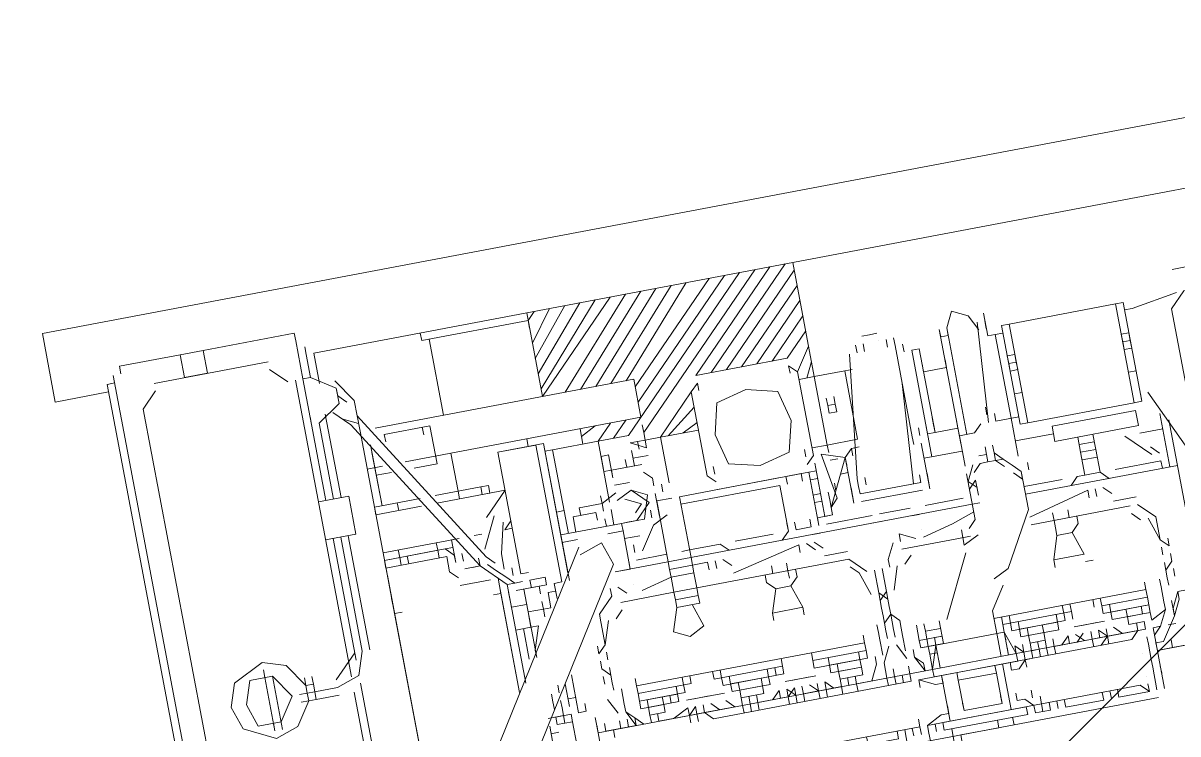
# Model space of a CAD drawing. Extents: x 407440 to 411585, y 6041728 to 6045069.
# Drawn here: x 408190.95 to 408199.51, y 6044193.63 to 6044198.9 of the extents above; entities that cross this region are included whole.
import ezdxf

# ---------------------------------------------------------------- set-up
doc = ezdxf.new("R2010")
doc.units = 0
doc.header["$LTSCALE"] = 5
doc.linetypes.add('foc-TIELINE', pattern=[1.875, 1.25, -0.625])
doc.layers.add('P-PROPOSED-EXISTING-H', color=59, linetype='Continuous')
doc.layers.add('T-TIE', color=201, linetype='foc-TIELINE')

# ---------------------------------------------------------------- blocks, each defined once
blk = doc.blocks.new('P-RIG-877')
at = {"layer": 'T-TIE', "linetype": 'ByBlock', "lineweight": 5}
for points in [[(6.5211, -32.479), (6.5211, -32.5594), (6.6359, -32.5594), (6.6359, -29.5629), (5.4304, -29.5629), (5.4304, -32.5594), (5.5337, -32.5594), (5.5337, -32.479)], [(5.5337, -29.5629), (5.5337, -32.169), (5.5796, -32.169)], [(5.66, -30.8717), (5.6485, -30.8717), (5.6485, -30.8946), (5.6485, -30.8717)], [(5.683, -30.8717), (5.683, -30.8832), (5.7059, -30.9061), (5.9355, -30.9061), (5.9585, -30.8832), (5.9585, -30.8717)], [(5.6944, -30.975), (5.6944, -30.9635), (5.683, -30.8946)], [(5.947, -30.9061), (5.8207, -30.9635)], [(6.1996, -30.998), (6.1996, -30.9061), (6.1766, -30.9061)], [(5.8667, -30.9406), (6.1192, -30.9406), (6.1192, -30.975)], [(5.9355, -30.9406), (5.9355, -31.1702)], [(5.8552, -30.952), (5.9355, -30.952)], [(5.8781, -30.952), (5.8781, -30.9865)], [(5.9011, -30.975), (5.9126, -30.9635)], [(5.9355, -30.9635), (5.9241, -30.9635), (5.9241, -31.0324)], [(6.1996, -30.952), (6.1996, -31.0209), (6.1996, -30.998), (6.1881, -30.998)], [(5.7404, -30.9865), (5.7518, -30.9865), (5.7518, -30.975), (5.7404, -30.975)], [(5.7863, -30.975), (5.7863, -30.9865)], [(5.8322, -30.975), (5.8207, -30.975)], [(5.9126, -30.975), (5.8781, -31.0095)], [(6.0389, -30.975), (6.0503, -30.975), (6.0389, -30.9865)], [(6.0618, -30.975), (6.0733, -30.975), (6.0848, -30.9865)], [(6.0848, -30.975), (6.0963, -30.975)], [(5.683, -31.1472), (5.683, -30.9865)], [(5.8322, -30.9865), (5.8322, -31.1472)], [(5.8667, -31.1128), (5.8437, -31.1128), (5.8437, -30.9865), (5.8667, -30.9865)], [(6.0044, -30.998), (6.0389, -30.9865), (6.0044, -30.9865), (5.9815, -31.0095)], [(6.0963, -30.9865), (6.0733, -30.9865)], [(6.1652, -31.0095), (6.1422, -30.998), (6.1307, -30.998), (6.1077, -30.998), (6.0963, -30.998)], [(6.1422, -30.998), (6.1537, -31.0209), (6.1422, -31.0209), (6.1307, -31.0209), (6.1192, -31.0209), (6.1077, -31.0209), (6.0963, -31.0209)], [(6.1996, -31.0209), (6.1881, -31.0209), (6.1881, -31.0095), (6.1537, -30.9865), (6.1307, -30.9865)], [(6.1652, -30.9865), (6.1652, -30.998)], [(5.97, -31.0095), (5.97, -31.0439)], [(6.0044, -31.0095), (5.9929, -31.0209)], [(6.257, -31.0209), (6.1652, -31.0209), (6.1652, -31.0095), (6.1766, -31.0209)], [(5.9815, -31.0209), (5.9815, -31.1702)], [(6.1422, -31.0209), (6.1422, -31.0783), (6.1307, -31.0783), (6.1192, -31.0783)], [(6.1192, -31.0898), (6.1192, -31.0209), (6.1192, -31.0898)], [(6.1307, -31.0898), (6.1307, -31.0209), (6.1307, -31.0898)], [(6.1307, -31.0783), (6.1307, -31.0209)], [(6.1537, -31.0324), (6.1537, -31.0554), (6.1422, -31.0554), (6.1307, -31.0554), (6.1422, -31.0554), (6.1422, -31.0324), (6.1307, -31.0324)], [(6.1652, -31.0324), (6.1537, -31.0324), (6.1652, -31.0324), (6.1652, -31.2276), (6.1537, -31.2276), (6.1652, -31.2161), (6.1766, -31.2161), (6.1766, -31.2046), (6.1766, -31.3768), (6.1881, -31.3768)], [(6.2455, -31.0324), (6.257, -31.0324), (6.2455, -31.0324), (6.234, -31.0324), (6.2226, -31.0324), (6.2111, -31.0324), (6.1996, -31.0324), (6.1881, -31.0324), (6.1766, -31.0324), (6.1881, -31.0324), (6.1996, -31.0324)], [(6.2226, -31.0324), (6.2111, -31.0324)], [(6.234, -31.0209), (6.2226, -31.0209)], [(6.2685, -31.0324), (6.2685, -31.859), (6.3948, -31.859), (6.257, -31.859), (6.2455, -31.859), (6.257, -31.859), (6.2685, -31.859), (6.2685, -31.7787), (6.3259, -31.7787), (6.3259, -31.4916), (6.2685, -31.4916), (6.3144, -31.4916), (6.3144, -31.4802)], [(5.9241, -31.0554), (5.9355, -31.0439), (5.9355, -31.0554)], [(5.947, -31.0554), (5.9585, -31.0439)], [(6.1537, -31.0439), (6.1652, -31.0439), (6.1766, -31.0554), (6.1766, -31.2046), (6.1652, -31.2046), (6.1537, -31.2046), (6.1652, -31.2046)], [(6.1766, -31.1013), (6.1652, -31.0898), (6.1652, -31.0439)], [(6.1996, -31.0439), (6.1996, -31.0439)], [(6.234, -31.0439), (6.234, -31.0439)], [(6.2455, -31.3768), (6.257, -31.3768), (6.2455, -31.3768), (6.2455, -31.2046), (6.257, -31.2046), (6.2455, -31.2046), (6.2455, -31.0554), (6.257, -31.0439), (6.2455, -31.0439)], [(6.257, -31.0439), (6.257, -31.0898)], [(5.8667, -31.0783), (5.8896, -31.0783), (5.8896, -31.0554), (5.8667, -31.0554)], [(5.8781, -31.0554), (5.8781, -31.0783)], [(5.9011, -31.0554), (5.9011, -31.0783)], [(5.9585, -31.0669), (5.947, -31.0669)], [(6.1652, -31.0669), (6.1537, -31.0783)], [(5.9241, -31.0783), (5.9241, -31.0898), (5.9355, -31.1013)], [(5.9585, -31.0783), (5.947, -31.0783), (5.97, -31.1702)], [(5.9929, -31.1357), (6.0044, -31.1357), (6.0044, -31.1128), (5.9929, -31.1013)], [(6.0503, -31.0898), (6.0503, -31.1013)], [(6.1192, -31.0898), (6.1077, -31.0898)], [(6.1192, -31.1013), (6.1077, -31.1013)], [(6.1422, -31.0898), (6.1422, -31.1357)], [(6.1422, -31.1013), (6.1422, -31.1243)], [(6.1537, -31.0898), (6.1652, -31.0898), (6.1652, -31.1128), (6.1537, -31.1128)], [(6.1652, -31.1013), (6.1537, -31.1013), (6.1652, -31.0898), (6.1766, -31.0898)], [(6.1537, -31.1013), (6.1537, -31.1013)], [(6.257, -31.1013), (6.2455, -31.1013)], [(5.8552, -31.1128), (5.8552, -31.1702)], [(5.9241, -31.1128), (5.9241, -31.1702)], [(5.9815, -31.1128), (5.97, -31.1128)], [(6.1652, -31.1128), (6.1652, -31.1702), (6.1766, -31.1702), (6.1652, -31.1702), (6.1537, -31.1702)], [(6.257, -31.1128), (6.257, -31.1702)], [(5.9815, -31.1357), (5.9929, -31.1357), (5.9815, -31.1357), (5.97, -31.1357)], [(6.1307, -31.1357), (6.1192, -31.1357), (6.1077, -31.1357)], [(6.1192, -31.2391), (6.1192, -31.1357), (6.1192, -31.2391)], [(6.1537, -31.1243), (6.1652, -31.1357), (6.1652, -31.1472), (6.1537, -31.1472), (6.1652, -31.1587)], [(6.1652, -31.1243), (6.1537, -31.1357)], [(5.7404, -31.1587), (5.7289, -31.1587), (5.7289, -31.1472), (5.7404, -31.1472)], [(5.7863, -31.1587), (5.7863, -31.1472)], [(6.0503, -31.1472), (6.0389, -31.1472)], [(6.1307, -31.1472), (6.1192, -31.1472), (6.1077, -31.1472)], [(6.1307, -31.2276), (6.1307, -31.1472), (6.1307, -31.2276)], [(5.8781, -31.1702), (5.8207, -31.1702), (5.6944, -31.1702), (5.6944, -31.1817), (5.66, -31.1817)], [(5.6944, -31.1587), (5.6944, -31.1702)], [(5.8207, -31.1931), (5.8092, -31.1931), (5.8207, -31.1931), (5.8207, -31.1587)], [(6.0503, -31.2391), (6.0389, -31.2161), (5.9585, -31.1702), (5.9011, -31.1702), (5.8896, -31.1817), (5.8781, -31.1931), (5.8896, -31.1817), (5.8781, -31.1931), (5.8781, -31.2046), (5.8781, -31.2161), (5.8781, -31.2276), (5.8896, -31.2391), (5.8781, -31.2276), (5.8896, -31.2391)], [(5.9011, -31.1587), (5.8896, -31.1587)], [(6.1192, -31.2161), (6.1307, -31.2161), (6.1422, -31.2161), (6.1422, -31.1587), (6.1307, -31.1587), (6.1192, -31.1587)], [(6.1307, -31.1587), (6.1307, -31.2161)], [(5.683, -31.1817), (5.6715, -31.1817)], [(6.1766, -31.1817), (6.1652, -31.1817), (6.1537, -31.1817), (6.1422, -31.1817), (6.1307, -31.1817), (6.1422, -31.1817), (6.1422, -31.2046), (6.1307, -31.2046), (6.1422, -31.2046), (6.1537, -31.2046), (6.1537, -31.1817)], [(5.683, -31.2505), (5.6715, -31.2505), (5.8437, -31.2505), (5.6715, -31.2505), (5.683, -31.2505), (5.683, -31.2391), (5.6715, -31.2391), (5.6485, -31.2276), (5.66, -31.2046), (5.683, -31.1931)], [(5.8207, -31.2046), (5.6715, -31.1931)], [(5.8667, -31.2046), (5.8552, -31.2046)], [(5.8667, -31.2046), (5.8552, -31.2046)], [(5.8667, -31.2046), (5.8552, -31.2046)], [(5.8667, -31.2046), (5.8552, -31.2046)], [(5.8667, -31.2046), (5.8552, -31.2046)], [(5.8667, -31.2046), (5.8552, -31.2046)], [(5.8667, -31.2046), (5.8552, -31.2046)], [(5.8896, -31.1931), (5.8781, -31.2046), (5.8667, -31.2046), (5.8781, -31.1931)], [(5.8781, -31.2046), (5.8667, -31.2046)], [(5.8896, -31.1931), (5.8896, -31.1931)], [(6.1766, -31.1931), (6.1652, -31.1931), (6.1537, -31.1931)], [(6.1652, -31.1931), (6.1652, -31.2046), (6.1766, -31.2046), (6.1766, -31.3768), (6.1881, -31.3539), (6.1881, -31.3424), (6.1766, -31.3424), (6.2455, -31.3424)], [(6.257, -31.2046), (6.257, -31.2161), (6.2455, -31.2161), (6.234, -31.2276), (6.234, -31.2391), (6.2226, -31.2391)], [(6.234, -31.2046), (6.2455, -31.2046), (6.257, -31.2046), (6.257, -31.1931), (6.2455, -31.1931)], [(5.8207, -31.2505), (5.8322, -31.2505), (5.8322, -31.2276), (5.8207, -31.2161)], [(5.8667, -31.2161), (5.8552, -31.2161)], [(5.8781, -31.2161), (5.8667, -31.2161), (5.8667, -31.2276)], [(5.8781, -31.2161), (5.8781, -31.2161)], [(5.8781, -31.2161), (5.8781, -31.2161)], [(5.8896, -31.2161), (5.8896, -31.2161)], [(6.1881, -31.2161), (6.1766, -31.2161), (6.1652, -31.2161), (6.1537, -31.2161)], [(6.1766, -31.2161), (6.1881, -31.2276), (6.1881, -31.2391), (6.1766, -31.2391)], [(6.234, -31.2161), (6.2226, -31.2161)], [(5.8322, -31.2391), (5.6715, -31.2391), (5.8322, -31.2391)], [(5.9355, -31.2391), (5.9355, -31.2505), (5.9355, -31.7901), (5.9355, -31.7672), (5.8781, -31.7672), (5.8667, -31.7672), (5.8667, -31.7557), (5.8667, -31.7442), (5.8437, -31.7213), (5.8207, -31.7442)], [(5.8781, -31.2391), (5.9011, -31.2505), (5.9126, -31.2391)], [(5.9126, -31.2505), (5.9011, -31.2391), (5.9241, -31.2391)], [(6.0618, -31.2276), (6.0963, -31.2505), (6.1307, -31.2505), (6.1652, -31.2505)], [(6.1307, -31.2276), (6.1192, -31.2276), (6.1077, -31.2276)], [(6.1652, -31.2276), (6.1652, -31.3539), (6.1307, -31.3424), (6.1652, -31.3424), (6.1307, -31.3424), (6.1307, -31.2391), (6.1192, -31.2391), (6.1077, -31.2391)], [(6.1652, -31.2391), (6.1307, -31.2391), (6.1652, -31.2276), (6.1766, -31.2276), (6.1766, -31.3539), (6.1652, -31.3539)], [(6.1422, -31.2391), (6.1307, -31.2391)], [(5.8092, -31.2505), (5.8207, -31.2505), (5.8207, -31.285), (5.6944, -31.285), (5.6944, -31.2965), (5.8207, -31.2965), (5.8207, -31.285), (5.8092, -31.285), (5.7978, -31.285)], [(5.7174, -31.2505), (5.7289, -31.2505), (5.7289, -31.285), (5.7174, -31.285)], [(5.8322, -31.2505), (5.8781, -31.2505)], [(5.8552, -31.2505), (5.8552, -31.308)], [(5.97, -31.262), (5.9585, -31.2505), (5.8896, -31.2505)], [(5.947, -31.2505), (5.9585, -31.285), (5.97, -31.3309)], [(5.9815, -31.2505), (5.9929, -31.2735), (5.9815, -31.2735), (5.97, -31.2735)], [(6.2455, -31.2505), (6.1766, -31.2505)], [(6.2685, -31.2505), (6.257, -31.2505)], [(5.9241, -31.262), (5.9241, -31.3194)], [(5.9815, -31.262), (5.9815, -31.285), (5.9815, -31.3654)], [(6.0044, -31.2735), (6.0963, -31.3194)], [(6.1881, -31.262), (6.1766, -31.262)], [(6.234, -31.262), (6.2226, -31.262)], [(6.28, -31.3883), (6.2914, -31.3883), (6.3029, -31.3883), (6.2914, -31.3883), (6.3029, -31.3883), (6.2914, -31.3424), (6.28, -31.3424), (6.2685, -31.3424), (6.28, -31.3424), (6.28, -31.3309), (6.2685, -31.3309), (6.2685, -31.2735), (6.257, -31.2735)], [(5.8552, -31.2965), (5.8092, -31.2965)], [(5.8322, -31.308), (5.9011, -31.308), (5.8896, -31.308), (5.8781, -31.308)], [(5.8207, -31.3194), (5.683, -31.3194)], [(5.8896, -31.3309), (5.7404, -31.3194)], [(5.8322, -31.3194), (5.8207, -31.3194)], [(5.8896, -31.3194), (5.8781, -31.3194)], [(5.8896, -31.3194), (5.8781, -31.3194)], [(5.8896, -31.3194), (5.8781, -31.3194)], [(5.8896, -31.3194), (5.8781, -31.3194)], [(5.8781, -31.4113), (5.8896, -31.4113), (5.8896, -31.3194)], [(5.9011, -31.3194), (5.9011, -31.4113), (5.9011, -31.3194)], [(5.9011, -31.4113), (5.9011, -31.3194)], [(6.1881, -31.3194), (6.1766, -31.3194)], [(6.234, -31.3194), (6.2226, -31.3194)], [(5.66, -31.3424), (5.66, -31.3539), (5.66, -31.3654)], [(5.683, -31.3309), (5.6715, -31.3309)], [(5.6715, -31.3424), (5.6715, -31.3424)], [(5.9241, -31.3424), (5.9241, -31.3883)], [(5.9355, -31.3309), (5.9355, -31.3424)], [(5.9585, -31.3309), (5.9585, -31.3309)], [(5.97, -31.3654), (5.9585, -31.3654), (5.97, -31.3424)], [(6.1307, -31.3654), (6.1307, -31.3309), (6.0963, -31.3309)], [(6.0963, -31.3654), (6.1077, -31.3654), (6.1192, -31.3654), (6.1307, -31.3654), (6.1307, -31.3424), (6.1307, -31.3539), (6.1192, -31.3539), (6.1077, -31.3539), (6.0963, -31.3539)], [(6.1192, -31.3309), (6.1192, -31.3424), (6.1307, -31.3424)], [(6.1192, -31.3309), (6.1192, -31.3654), (6.1192, -31.3309)], [(6.1422, -31.3539), (6.1537, -31.3539), (6.1652, -31.3539), (6.1537, -31.3539), (6.1422, -31.3539), (6.1307, -31.3539), (6.1422, -31.3539), (6.1422, -31.3424)], [(6.1652, -31.3424), (6.1537, -31.3424)], [(6.3488, -31.4342), (6.3603, -31.4342), (6.3488, -31.4342), (6.3488, -31.4228), (6.3144, -31.3998), (6.28, -31.4113), (6.2685, -31.4113), (6.257, -31.4113), (6.2455, -31.4113), (6.257, -31.4113), (6.2685, -31.4113), (6.2685, -31.3768), (6.257, -31.3768), (6.2455, -31.3768), (6.234, -31.3539), (6.234, -31.3424), (6.2226, -31.3424)], [(6.3374, -31.3998), (6.3374, -31.3424), (6.3029, -31.3424), (6.2914, -31.3424), (6.28, -31.3424), (6.2685, -31.3424), (6.257, -31.3424)], [(5.9929, -31.3539), (6.0044, -31.3654)], [(6.1537, -31.3539), (6.1652, -31.3539), (6.1652, -31.859)], [(5.6715, -31.3654), (5.6715, -31.3654)], [(5.6715, -31.3654), (5.683, -31.3654)], [(5.6715, -31.3768), (5.683, -31.3768)], [(5.97, -31.3768), (5.9929, -31.3883), (6.0044, -31.3883)], [(6.0389, -31.3883), (6.0044, -31.3768)], [(6.1192, -31.3654), (6.1077, -31.3654)], [(6.1307, -31.3768), (6.1422, -31.3768), (6.1652, -31.3654), (6.1537, -31.3654), (6.1422, -31.3768)], [(6.257, -31.3654), (6.2455, -31.3654)], [(5.8667, -31.4113), (5.683, -31.3883)], [(5.7059, -31.3883), (5.7059, -31.3998), (5.8092, -31.3998), (5.8092, -31.4457), (5.8092, -31.4687)], [(5.9355, -31.3883), (5.9355, -31.3998)], [(6.1307, -31.3883), (6.1077, -31.3883), (6.0963, -31.3883), (6.0848, -31.3883), (6.0733, -31.3998), (6.0848, -31.4113), (6.0963, -31.4113), (6.1077, -31.4113), (6.0963, -31.4113)], [(6.1422, -31.3883), (6.1192, -31.3998)], [(6.1537, -31.6409), (6.1652, -31.6409), (6.1652, -31.6983), (6.1766, -31.6868), (6.1766, -31.3883), (6.1652, -31.3883), (6.1537, -31.3883), (6.1652, -31.3883)], [(6.257, -31.6983), (6.2455, -31.6868), (6.2455, -31.3883), (6.257, -31.3883), (6.2455, -31.3883), (6.234, -31.3883)], [(5.8207, -31.4457), (5.8092, -31.4457), (5.7059, -31.4457), (5.7059, -31.3998)], [(5.8207, -31.3998), (5.8207, -31.4113), (5.8207, -31.3998)], [(5.8322, -31.4113), (5.8207, -31.4113), (5.8322, -31.4113), (5.8207, -31.4113), (5.8322, -31.4113), (5.8207, -31.4113), (5.8322, -31.4113), (5.8207, -31.4113), (5.8322, -31.4228), (5.8207, -31.4572), (5.8896, -31.4457), (5.9011, -31.4572), (5.8896, -31.4572), (5.8781, -31.4572)], [(5.8667, -31.3998), (5.8781, -31.3998)], [(5.8781, -31.4113), (5.8667, -31.4113)], [(5.8896, -31.4113), (5.8781, -31.4113)], [(5.8896, -31.4113), (5.8781, -31.4113)], [(5.8896, -31.4113), (5.8781, -31.4113)], [(5.8896, -31.4113), (5.8781, -31.4113)], [(5.8896, -31.4113), (5.8781, -31.4113)], [(5.9241, -31.3998), (5.9241, -31.4687)], [(6.0389, -31.3998), (6.0044, -31.3998)], [(6.0389, -31.4113), (6.0044, -31.4113)], [(6.0963, -31.3998), (6.1077, -31.3998), (6.0963, -31.3998), (6.0848, -31.3998), (6.0733, -31.3998), (6.0618, -31.3998)], [(6.0618, -31.4113), (6.0733, -31.4113), (6.0848, -31.4113)], [(6.1192, -31.4113), (6.1422, -31.4228), (6.1652, -31.4228), (6.1537, -31.4228)], [(6.1766, -31.4113), (6.1652, -31.4113), (6.1537, -31.4113)], [(5.7633, -31.4228), (5.7518, -31.4228), (5.7404, -31.4228)], [(5.8437, -31.4228), (5.8322, -31.4228), (5.8781, -31.4457), (5.8667, -31.4457)], [(5.8322, -31.4687), (5.9126, -31.4687), (5.9126, -31.4572), (5.9011, -31.4572), (5.8322, -31.4228), (5.9011, -31.4228), (5.8896, -31.4228), (5.8781, -31.4228)], [(6.0044, -31.4228), (5.9815, -31.4457), (5.9815, -31.6753), (5.9585, -31.6753), (5.9355, -31.6753), (5.8437, -31.6753), (5.8437, -31.5261)], [(5.8552, -31.4228), (5.8552, -31.4342)], [(6.0389, -31.4228), (6.0044, -31.4342), (5.9929, -31.4457)], [(6.1307, -31.4228), (6.1077, -31.4228), (6.0963, -31.4228), (6.0848, -31.4228)], [(6.1766, -31.4228), (6.1652, -31.4228), (6.1652, -31.4687), (6.1766, -31.4687), (6.1652, -31.4687), (6.1537, -31.4687)], [(6.2455, -31.4687), (6.257, -31.4687), (6.257, -31.4228), (6.2455, -31.4228)], [(5.5337, -31.4802), (5.6715, -31.6179), (5.6715, -31.4802), (5.637, -31.4457)], [(5.5337, -31.4457), (5.7059, -31.4457), (5.7059, -31.4687)], [(5.5452, -31.4457), (5.6715, -31.572)], [(5.6715, -31.549), (5.5682, -31.4457)], [(5.5911, -31.4457), (5.6715, -31.5261)], [(5.6715, -31.5031), (5.6141, -31.4457)], [(5.6944, -31.4802), (5.683, -31.4802), (5.6944, -31.4687), (5.66, -31.4457)], [(5.683, -31.4457), (5.7059, -31.4572)], [(5.7633, -31.4342), (5.7518, -31.4342), (5.7404, -31.4342)], [(5.8322, -31.4457), (5.8322, -31.4342)], [(5.97, -31.4457), (5.97, -31.4802)], [(6.1307, -31.4457), (6.1192, -31.4457), (6.1077, -31.4457), (6.0963, -31.4457)], [(6.1077, -31.7901), (6.1077, -31.4457), (6.1077, -31.7901)], [(6.1192, -31.5261), (6.1192, -31.4457), (6.1192, -31.5261)], [(6.1422, -31.4342), (6.1652, -31.4457), (6.1422, -31.4342), (6.1307, -31.4342)], [(6.1307, -31.5261), (6.1307, -31.4457), (6.1307, -31.5261)], [(5.6715, -31.595), (5.5337, -31.4572)], [(5.8437, -31.4687), (5.8437, -31.4802), (5.9241, -31.4802), (5.9126, -31.4802), (5.9126, -31.4572), (5.9126, -31.4802)], [(6.1766, -31.5146), (6.1652, -31.5146), (6.1652, -31.4916), (6.1766, -31.4916), (6.1652, -31.4916), (6.1537, -31.4916), (6.1422, -31.4916), (6.1307, -31.4916), (6.1422, -31.4916), (6.1422, -31.4572), (6.1422, -31.5031), (6.1307, -31.5031), (6.1307, -31.4572), (6.1192, -31.4572)], [(6.1537, -31.4916), (6.1537, -31.4572), (6.1422, -31.4572), (6.1307, -31.4572), (6.1422, -31.4572)], [(5.8322, -31.4802), (5.8207, -31.4687), (5.6944, -31.4687)], [(5.8552, -31.4687), (5.8552, -31.4802)], [(5.8781, -31.4687), (5.8781, -31.4802)], [(5.8896, -31.4687), (5.8896, -31.4802)], [(5.8207, -31.4802), (5.8092, -31.4802)], [(5.8437, -31.4802), (5.8437, -31.6179)], [(5.8552, -31.5146), (5.8437, -31.5146), (5.8437, -31.4916), (5.8552, -31.4916)], [(5.9126, -31.5146), (5.9241, -31.5146), (5.9241, -31.4916), (5.9126, -31.4916)], [(5.9355, -31.4802), (5.9355, -31.4916)], [(5.947, -31.4916), (5.9585, -31.4802)], [(5.9585, -31.4916), (5.947, -31.5031)], [(6.1652, -31.4802), (6.1537, -31.4802)], [(5.5337, -31.5031), (5.7404, -31.7098), (5.7518, -31.7098), (5.7633, -31.7098), (5.7518, -31.7098), (5.7518, -31.7213), (5.7518, -31.7327), (5.7633, -31.7098)], [(6.1307, -31.5031), (6.1192, -31.5031)], [(6.1652, -31.5031), (6.1537, -31.5146), (6.1652, -31.5146), (6.1652, -31.5376)], [(5.7174, -31.7557), (5.7404, -31.7787), (5.7404, -31.7327), (5.5337, -31.5261)], [(5.9241, -31.5261), (5.8552, -31.5261), (5.9241, -31.5261)], [(5.8552, -31.5261), (5.8552, -31.6753)], [(5.9355, -31.5376), (5.9241, -31.5261), (5.9126, -31.5261)], [(5.9585, -31.5146), (5.947, -31.5146), (5.97, -31.6179)], [(5.9929, -31.572), (6.0044, -31.5605), (6.0044, -31.5376), (5.9929, -31.5261), (5.9815, -31.5261)], [(6.0503, -31.5261), (6.0389, -31.5261)], [(6.1192, -31.5261), (6.1307, -31.5261), (6.1192, -31.5261), (6.1077, -31.5261)], [(6.1422, -31.5261), (6.1422, -31.572)], [(6.1537, -31.5261), (6.1652, -31.5261), (6.1537, -31.5376)], [(6.1766, -31.5261), (6.1652, -31.5261), (6.1652, -31.549), (6.1766, -31.549), (6.1652, -31.549), (6.1537, -31.549)], [(5.9929, -31.5376), (5.9815, -31.5376), (5.97, -31.5376)], [(6.1422, -31.5376), (6.1422, -31.5605)], [(6.1537, -31.5376), (6.1537, -31.5376)], [(5.6944, -31.7098), (5.5337, -31.549)], [(5.9241, -31.549), (5.9241, -31.6065)], [(5.9815, -31.5605), (5.97, -31.5605)], [(6.1766, -31.5605), (6.1652, -31.5605), (6.1537, -31.5605), (6.1652, -31.572), (6.1652, -31.5835), (6.1537, -31.5835), (6.1652, -31.595)], [(6.1766, -31.572), (6.1652, -31.572), (6.1537, -31.572), (6.1652, -31.5605)], [(5.5337, -31.572), (5.6715, -31.7098)], [(6.0503, -31.572), (6.0389, -31.572)], [(6.1192, -31.572), (6.1307, -31.572), (6.1192, -31.572), (6.1077, -31.572)], [(6.1192, -31.6753), (6.1192, -31.572), (6.1192, -31.6753)], [(6.1307, -31.6639), (6.1307, -31.572), (6.1307, -31.6639)], [(6.1652, -31.572), (6.1652, -31.6179)], [(6.1307, -31.5835), (6.1192, -31.5835)], [(6.1192, -31.6524), (6.1307, -31.6524), (6.1422, -31.6524), (6.1422, -31.595), (6.1307, -31.595), (6.1192, -31.595)], [(6.1307, -31.595), (6.1307, -31.6524)], [(5.66, -31.7213), (5.5337, -31.6065)], [(5.5337, -31.6294), (5.66, -31.7442)], [(5.6944, -31.6179), (5.683, -31.6179), (5.6944, -31.6294), (5.7518, -31.6868), (5.7518, -31.7098), (5.7404, -31.7098), (5.7289, -31.7098)], [(5.6944, -31.6294), (5.8207, -31.6294), (5.8322, -31.6179)], [(5.7518, -31.6753), (5.7174, -31.6294)], [(5.7404, -31.6294), (5.7518, -31.6524)], [(5.8207, -31.6868), (5.7518, -31.6868), (5.7518, -31.6294)], [(5.8207, -31.6179), (5.8092, -31.6179)], [(5.9355, -31.6179), (5.9241, -31.6294), (5.9241, -31.6753), (5.9241, -31.6868)], [(5.947, -31.6294), (5.9585, -31.6179)], [(6.1766, -31.6179), (6.1652, -31.6179), (6.1537, -31.6179)], [(6.1766, -31.6294), (6.1652, -31.6294), (6.1537, -31.6294)], [(5.9585, -31.6409), (5.947, -31.6409)], [(6.1766, -31.6409), (6.1652, -31.6409)], [(5.66, -31.7672), (5.5337, -31.6524)], [(5.9585, -31.6524), (5.947, -31.6524), (5.947, -31.6753), (5.947, -31.7098), (5.9585, -31.7098), (5.9585, -31.6753)], [(6.1192, -31.6639), (6.1307, -31.6639), (6.1192, -31.6639), (6.1077, -31.6639)], [(6.1422, -31.6639), (6.1422, -31.7213)], [(6.1652, -31.6524), (6.1537, -31.6639)], [(6.1652, -31.6639), (6.1652, -31.6868)], [(5.5337, -31.6753), (5.66, -31.7901)], [(5.9929, -31.7098), (6.0044, -31.7098), (6.0044, -31.6753), (5.9929, -31.6753), (5.9929, -31.7098), (5.9815, -31.7098), (5.9815, -31.6753), (5.9929, -31.6753)], [(6.0044, -31.7098), (5.9929, -31.7098), (6.0044, -31.7098), (6.0389, -31.7213), (6.0503, -31.6983), (6.0389, -31.6753), (6.0044, -31.6868)], [(6.1192, -31.6753), (6.1077, -31.6753)], [(6.1652, -31.6753), (6.1537, -31.6868)], [(5.66, -31.8131), (5.5337, -31.6983)], [(5.8322, -31.6983), (5.8207, -31.6983)], [(5.8437, -31.6868), (5.8437, -31.7098), (5.9355, -31.7098), (5.947, -31.7098)], [(5.8667, -31.6983), (5.8781, -31.7213), (5.9126, -31.7442)], [(6.1422, -31.6868), (6.1422, -31.7098)], [(6.1537, -31.6868), (6.1537, -31.6868)], [(6.1537, -31.6983), (6.1652, -31.6983), (6.1652, -31.7213), (6.1537, -31.7098), (6.1652, -31.7098), (6.1766, -31.7098)], [(5.7174, -32.0657), (5.7174, -31.7098), (5.66, -31.7098), (5.66, -32.1001)], [(5.7748, -31.7327), (5.7748, -31.7213), (5.7748, -31.7098)], [(5.8092, -31.7098), (5.8207, -31.7098), (5.8092, -31.7098), (5.7978, -31.7213)], [(5.8667, -31.7098), (5.8322, -31.7098)], [(5.8552, -31.7098), (5.8437, -31.7098)], [(5.9241, -31.7098), (5.9241, -31.7557)], [(5.97, -31.7557), (5.9585, -31.7098), (5.9815, -31.7098), (5.9815, -31.7901)], [(6.1192, -31.7098), (6.1077, -31.7098)], [(6.1192, -31.7901), (6.1192, -31.7098), (6.1192, -31.7901)], [(5.5337, -31.7213), (5.66, -31.8475), (5.5337, -31.8475)], [(5.7404, -31.7557), (5.7174, -31.7327)], [(5.7518, -31.7213), (5.7518, -31.7213)], [(5.7518, -31.7213), (5.7518, -31.7213)], [(5.7633, -31.7213), (5.7633, -31.7213)], [(5.7633, -31.7213), (5.7633, -31.7213)], [(5.7633, -31.7213), (5.7633, -31.7213)], [(5.7633, -31.7213), (5.7633, -31.7213)], [(5.7633, -31.7327), (5.7863, -31.7327)], [(5.7748, -31.7213), (5.7748, -31.7213)], [(5.7748, -31.7213), (5.7748, -31.7213)], [(5.7863, -31.7213), (5.7863, -31.7672)], [(5.8552, -31.7442), (5.8437, -31.7327), (5.8322, -31.7557)], [(5.8667, -31.7213), (5.8552, -31.7213)], [(6.0963, -31.7901), (6.1077, -31.7901), (6.1192, -31.7901), (6.1307, -31.7901), (6.1422, -31.7901), (6.1422, -31.7327), (6.1307, -31.7327), (6.1192, -31.7327)], [(6.1192, -31.7213), (6.1307, -31.7213), (6.1192, -31.7213), (6.1077, -31.7213)], [(6.1307, -31.7901), (6.1307, -31.7213), (6.1307, -31.7901), (6.1307, -31.7327)], [(6.1652, -31.7213), (6.1537, -31.7213), (6.1652, -31.7442)], [(6.1766, -31.7213), (6.1652, -31.7213), (6.1652, -31.7672), (6.1537, -31.7672)], [(5.6485, -31.8475), (5.5337, -31.7442)], [(5.7863, -31.7442), (5.7748, -31.7442)], [(5.8092, -31.7442), (5.8092, -31.7672)], [(5.8667, -31.7442), (5.8667, -31.7672)], [(5.8896, -31.7442), (5.8896, -31.7672)], [(6.1422, -31.7442), (6.1307, -31.7442)], [(5.6256, -31.8475), (5.5337, -31.7672)], [(5.8437, -31.7901), (5.8322, -31.7901), (5.8207, -31.7672)], [(5.8781, -31.7901), (5.8781, -31.7672), (5.8667, -31.7672), (5.8667, -31.859), (5.8667, -31.7672), (5.8667, -31.859), (5.8781, -31.859)], [(5.9126, -31.7557), (5.9011, -31.7557)], [(5.9355, -31.7672), (5.9241, -31.7672)], [(5.9585, -31.7672), (5.9585, -31.7672)], [(6.1652, -31.7787), (6.1537, -31.7787), (6.1422, -31.7787), (6.1307, -31.7787), (6.1422, -31.7787), (6.1422, -31.7557), (6.1307, -31.7557), (6.1422, -31.7557), (6.1537, -31.7557), (6.1537, -31.7787)], [(5.7174, -31.7787), (5.7289, -31.8016)], [(5.7404, -31.8475), (5.7404, -31.7787), (5.8322, -31.7787)], [(5.8667, -31.7787), (5.8437, -31.7787)], [(5.97, -31.7787), (5.9585, -31.7901)], [(5.5337, -31.7901), (5.6026, -31.8475)], [(5.7404, -31.8016), (5.7174, -31.8016)], [(5.8437, -31.8246), (5.8322, -31.8246), (5.8322, -31.7901), (5.8207, -31.7901)], [(5.8552, -31.8016), (5.8437, -31.8016), (5.8437, -31.8361)], [(5.8667, -31.7901), (5.8552, -31.7901)], [(6.2455, -31.9968), (5.9241, -31.7901), (5.8896, -31.8016), (5.9011, -31.8361)], [(6.0044, -31.8131), (6.0389, -31.8246), (6.0044, -31.8246), (5.9929, -31.8246), (5.97, -31.8016), (5.9585, -31.8016)], [(5.9929, -31.7901), (6.0044, -31.8016)], [(6.1652, -31.7901), (6.1537, -31.8016)], [(6.1652, -31.8016), (6.1652, -31.8475), (6.1537, -31.8475)], [(5.5796, -31.8475), (5.5337, -31.8131)], [(6.1077, -31.8131), (6.1307, -31.8131), (6.1422, -31.8131)], [(6.1652, -31.8131), (6.1537, -31.8131)], [(5.5567, -31.8475), (5.5452, -31.8475), (5.5337, -31.8361)], [(5.8781, -31.8361), (5.8781, -31.859), (5.9241, -31.859), (5.7289, -31.859), (5.7289, -31.9279)], [(5.8667, -31.8361), (5.8552, -31.8361)], [(5.8896, -31.8361), (6.2111, -32.0427)], [(6.0389, -31.8246), (6.0503, -31.8361), (6.0389, -31.8361)], [(6.0848, -31.8246), (6.0733, -31.8361), (6.0618, -31.8361)], [(6.0733, -31.8246), (6.0963, -31.8246), (6.1077, -31.8246)], [(6.0963, -31.8361), (6.0848, -31.8361)], [(6.1422, -31.8246), (6.1192, -31.8361)], [(6.1652, -31.8246), (6.1537, -31.8246)], [(6.1652, -31.8361), (6.1766, -31.8361)], [(5.5452, -31.8475), (5.5452, -32.0083), (5.5337, -32.0083)], [(5.7404, -31.859), (5.7404, -31.8475), (5.8667, -31.8475)], [(5.8322, -31.8475), (5.8322, -31.859)], [(5.9355, -31.859), (5.7289, -31.859)], [(5.9585, -31.882), (5.9355, -31.882), (5.9355, -31.8705), (5.7289, -31.8705), (5.7289, -31.9279), (5.9126, -31.9279), (5.9126, -31.9164)], [(6.0733, -31.882), (6.1307, -31.882), (6.1307, -31.8705), (6.1192, -31.8705)], [(6.1422, -31.859), (6.1652, -31.859), (6.1537, -31.859), (6.1652, -31.859), (6.1766, -31.859), (6.1996, -31.859), (6.2111, -31.859), (6.2226, -31.859), (6.2111, -31.859)], [(5.7289, -31.882), (5.7174, -31.882)], [(5.947, -31.882), (5.947, -31.8935)], [(6.1077, -31.882), (6.1077, -31.8935)], [(5.947, -31.9049), (5.9355, -31.9049), (5.9355, -31.9394), (5.9355, -31.8935), (5.9241, -31.8935), (5.9241, -31.9164), (5.9355, -31.9164)], [(5.947, -31.8935), (5.97, -31.8935), (5.947, -31.8935)], [(5.97, -31.9279), (5.97, -31.9049), (5.9815, -31.9049), (5.97, -31.9049), (5.9585, -31.9049)], [(5.9815, -31.9279), (5.9929, -31.9279), (5.9815, -31.9279), (5.97, -31.9279), (5.97, -31.9049), (5.97, -31.8935)], [(6.0963, -31.9049), (6.0848, -31.9049)], [(6.1766, -31.9049), (6.1766, -31.8935), (6.1422, -31.8935), (6.1422, -31.9049), (6.1307, -31.9049), (6.1192, -31.9049), (6.1077, -31.9049), (6.1192, -31.9049), (6.1077, -31.9049)], [(6.1422, -31.8935), (6.1307, -31.8935)], [(6.1422, -31.9164), (6.1307, -31.9164), (6.1307, -31.9049), (6.1307, -31.9279)], [(5.9929, -31.9509), (5.9929, -31.9279), (5.9929, -31.9164), (6.0274, -31.9279), (6.0389, -31.9279), (5.9355, -31.9279)], [(6.1192, -31.9164), (6.1077, -31.9164), (6.0963, -31.9164)], [(6.1537, -31.9164), (6.1537, -31.9279)], [(5.9241, -31.9279), (5.9241, -31.9394), (5.9241, -31.9509), (5.8896, -31.9853), (5.8781, -31.9853), (5.8896, -31.9853), (5.6485, -32.1346), (5.6256, -32.1575)], [(5.8207, -31.9624), (5.7863, -31.9279), (5.7863, -32.0312)], [(5.8322, -31.9279), (5.8437, -31.9394), (5.8437, -31.9279)], [(5.8322, -31.9394), (5.8781, -31.9509), (5.8896, -31.9509), (5.9011, -31.9509), (5.8781, -31.9509)], [(5.9241, -31.9394), (5.9126, -31.9509), (5.9011, -31.9624), (5.8896, -31.9738)], [(5.9126, -31.9394), (5.9011, -31.9394)], [(5.9585, -31.9279), (5.9585, -31.9509), (5.9355, -31.9509)], [(6.0389, -31.9394), (5.9929, -31.9394)], [(6.1652, -31.9279), (6.1422, -31.9279)], [(5.7748, -31.9624), (5.7863, -31.9624), (5.7863, -31.9509), (5.7748, -31.9509), (5.7748, -31.9624), (5.7863, -31.9624), (5.7748, -31.9624), (5.7748, -32.0312)], [(5.8207, -31.9509), (5.8667, -31.9738)], [(5.9241, -31.9509), (6.0733, -31.9509), (6.0618, -31.9509)], [(5.8896, -31.9624), (5.8781, -31.9738), (5.637, -32.1231), (5.66, -32.1231), (6.257, -32.1231), (6.1996, -32.1231)], [(5.8437, -31.9738), (5.8437, -31.9853), (5.8437, -31.9738)], [(5.9011, -31.9624), (5.9011, -31.9624)], [(5.9241, -31.9624), (6.0848, -31.9624), (5.9355, -31.9624), (5.9355, -31.9738), (5.9355, -31.9624), (5.9126, -31.9624)], [(5.9126, -32.0198), (5.9126, -31.9738)], [(5.8896, -31.9853), (5.8896, -32.0083), (5.8896, -31.9853), (5.8896, -31.9968)], [(5.66, -31.9968), (5.5452, -31.9968)], [(5.7863, -31.9968), (5.7748, -31.9968), (5.7174, -31.9968)], [(5.8781, -32.1231), (6.257, -32.1231), (5.9355, -32.1231), (5.9355, -32.1116), (5.9355, -32.1231), (5.8437, -32.1231), (5.8437, -32.0083), (5.8437, -32.0198), (5.8781, -32.0198), (5.8667, -32.0198), (5.8552, -32.0312), (5.8552, -32.0198)], [(5.7289, -32.0542), (5.7289, -32.0198), (5.6715, -32.0198), (5.6715, -32.0886), (5.683, -32.0886)], [(5.8667, -32.0427), (5.8552, -32.0427), (5.8667, -32.0427), (5.8552, -32.0427), (5.8667, -32.0427), (5.8552, -32.0427), (5.8667, -32.0427), (5.8552, -32.0427), (5.8667, -32.0427), (5.8552, -32.0427), (5.8667, -32.0427), (5.8552, -32.0427), (5.8552, -32.1231), (5.8667, -32.1231), (5.8667, -32.0312), (5.8896, -32.0312), (5.9011, -32.0198)], [(5.683, -32.0312), (5.6715, -32.0312)], [(5.8552, -32.0312), (5.8552, -32.1231)], [(5.7863, -32.0542), (5.7863, -32.1231), (5.7748, -32.1231), (5.7863, -32.1231), (5.7748, -32.1231), (5.7748, -32.0542)], [(5.7289, -32.1116), (5.7289, -32.0886)], [(5.7863, -32.0886), (5.7748, -32.0886)], [(5.683, -32.1116), (5.7748, -32.1116), (5.6944, -32.1116)], [(5.7174, -32.1001), (5.7174, -32.1231)], [(5.8552, -32.1001), (5.8437, -32.1001)], [(5.8552, -32.1001), (5.8437, -32.1001)], [(5.8552, -32.1001), (5.8437, -32.1001)], [(5.8552, -32.1001), (5.8437, -32.1001)], [(5.8667, -32.1001), (5.8552, -32.1001)], [(5.8667, -32.1001), (5.8552, -32.1001)], [(5.8667, -32.1001), (5.8552, -32.1001)], [(5.637, -32.1231), (5.6141, -32.1231), (5.5796, -32.146)], [(5.637, -32.146), (5.6485, -32.1231)], [(5.9241, -32.1231), (5.9126, -32.1231)], [(5.7518, -32.1805), (5.637, -32.1805), (5.6141, -32.146), (5.5911, -32.146), (5.5682, -32.1805), (5.5682, -32.192), (5.637, -32.192)], [(5.6141, -32.1346), (5.6026, -32.146), (5.5911, -32.146)], [(5.5911, -32.146), (5.5911, -32.146)], [(5.7518, -32.2034), (5.7518, -32.1575), (5.8092, -32.1575), (5.8092, -32.2034)], [(5.5682, -32.1805), (5.5337, -32.1805), (5.5222, -32.1805)], [(5.7518, -32.169), (5.6256, -32.169)], [(5.9815, -32.169), (5.8092, -32.169)], [(6.0274, -32.2838), (6.0274, -32.2723), (6.0159, -32.2723), (6.0159, -32.2609), (6.0274, -32.2609), (6.0274, -32.2723), (6.0159, -32.2723), (6.0159, -32.2609), (6.0274, -32.2609), (6.0274, -32.2264), (6.0159, -32.192), (5.9815, -32.1805), (5.8092, -32.1805)], [(5.5682, -32.192), (5.5108, -32.192), (5.4993, -32.192), (5.4993, -32.3297)], [(5.7518, -32.192), (5.637, -32.192), (5.6256, -32.192)], [(5.9929, -32.192), (5.8092, -32.192)], [(6.0159, -32.2264), (5.9815, -32.192)], [(6.3259, -32.192), (6.2455, -32.192), (6.3259, -32.192), (6.2455, -32.192), (6.0274, -32.192)], [(5.5682, -32.2149), (5.5452, -32.2379)], [(6.0159, -32.2034), (5.5682, -32.2034)], [(6.4981, -32.2034), (6.0389, -32.2034)], [(6.0389, -32.2264), (6.0389, -32.2609)], [(5.5337, -32.2379), (5.5337, -32.4101)], [(6.0159, -32.2609), (6.0044, -32.2609)], [(6.0274, -32.2723), (6.0389, -32.2723), (6.0389, -32.2609), (6.0274, -32.2609), (6.0274, -32.2723), (6.0389, -32.2723)], [(6.0044, -32.2723), (6.0159, -32.2723), (5.9815, -32.2953), (5.97, -32.3297), (5.9929, -32.3757), (6.0274, -32.3871), (6.0618, -32.3757), (6.0848, -32.3297), (6.0733, -32.2953), (6.0389, -32.2723), (6.0389, -32.2838)], [(6.0733, -32.3183), (5.9929, -32.3183)], [(6.0618, -32.3297), (6.0733, -32.3297), (5.9929, -32.3297), (5.9815, -32.3297)], [(5.5108, -32.456), (5.4993, -32.456), (5.4993, -32.3642)], [(5.5452, -32.4101), (5.5682, -32.4331), (6.4981, -32.4331), (6.5211, -32.4101)], [(6.5555, -32.4675), (5.5108, -32.4675)], [(5.5222, -32.4675), (5.5222, -32.479), (6.544, -32.479), (6.544, -32.4675)]]:
    blk.add_lwpolyline(points, dxfattribs=at)
for points in [[(5.8322, -30.975), (5.683, -30.975), (5.683, -30.9865), (5.8322, -30.9865)], [(5.7404, -30.9865), (5.7404, -30.975), (5.7289, -30.975), (5.7404, -30.975), (5.7289, -30.975), (5.7404, -30.975), (5.7289, -30.975), (5.7289, -30.9865)], [(6.1192, -30.975), (6.1422, -30.9865), (6.1537, -30.9865), (6.1307, -30.975)], [(5.8667, -31.1128), (5.8667, -30.9865)], [(6.0503, -30.9865), (6.0618, -30.9865)], [(6.0963, -30.9865), (6.1077, -30.9865)], [(6.1077, -31.0209), (6.1077, -31.2505)], [(5.9241, -31.0554), (5.8896, -31.0554), (5.8896, -31.0783), (5.9241, -31.0783)], [(5.9815, -31.1013), (5.9929, -31.1013)], [(6.0389, -31.1013), (6.0044, -31.1128), (6.0044, -31.1357), (6.0389, -31.1472)], [(6.1192, -31.0898), (6.1307, -31.0898)], [(6.2455, -31.0898), (6.257, -31.0898)], [(6.1766, -31.1128), (6.1652, -31.1128)], [(6.2455, -31.1128), (6.257, -31.1128)], [(5.8322, -31.1472), (5.683, -31.1472), (5.683, -31.1587), (5.8322, -31.1587)], [(5.7289, -31.1472), (5.7404, -31.1472), (5.7518, -31.1472), (5.7518, -31.1587), (5.7404, -31.1587), (5.7404, -31.1472), (5.7289, -31.1472), (5.7404, -31.1472)], [(5.9011, -31.1817), (5.9126, -31.1702), (5.9011, -31.1702), (5.9126, -31.1702)], [(6.2455, -31.1702), (6.257, -31.1702)], [(6.2455, -31.1817), (6.257, -31.1817)], [(5.7978, -31.2046), (5.8092, -31.2046)], [(5.8552, -31.2046), (5.8667, -31.2046)], [(5.8667, -31.2046), (5.8781, -31.2046)], [(5.8552, -31.2161), (5.8667, -31.2161)], [(6.1537, -31.2391), (6.1652, -31.2391)], [(6.257, -31.2276), (6.2455, -31.2276), (6.2455, -31.3539), (6.257, -31.3539)], [(5.8322, -31.2505), (5.8437, -31.2505)], [(6.234, -31.262), (6.1881, -31.262), (6.1881, -31.3194), (6.234, -31.3194)], [(5.683, -31.308), (5.6944, -31.308)], [(5.8092, -31.308), (5.8207, -31.308)], [(5.8092, -31.308), (5.8207, -31.308)], [(5.6715, -31.3194), (5.683, -31.3194)], [(5.8207, -31.3194), (5.8322, -31.3194)], [(5.8207, -31.3194), (5.8322, -31.3194)], [(5.8781, -31.3194), (5.8896, -31.3194)], [(5.8781, -31.3194), (5.8896, -31.3194)], [(6.1077, -31.3539), (6.1077, -31.3309)], [(5.8781, -31.4113), (5.8896, -31.4113)], [(5.8781, -31.4113), (5.8896, -31.4113)], [(6.0389, -31.3998), (6.0503, -31.3998), (6.0389, -31.4113), (6.0503, -31.4113), (6.0618, -31.4113), (6.0503, -31.4113)], [(6.0503, -31.3998), (6.0618, -31.3998)], [(6.1766, -31.3998), (6.1652, -31.3998)], [(6.2455, -31.3998), (6.257, -31.3998)], [(5.7633, -31.4228), (5.7518, -31.4228), (5.7518, -31.4342), (5.7633, -31.4342)], [(5.7633, -31.4916), (5.7174, -31.5031), (5.7059, -31.549), (5.7174, -31.595), (5.7633, -31.6065), (5.8092, -31.595), (5.8207, -31.549), (5.8092, -31.5031)], [(6.0389, -31.5261), (6.0044, -31.5376), (6.0044, -31.5605), (6.0389, -31.572)], [(6.1652, -31.5146), (6.1766, -31.5146)], [(6.1652, -31.5261), (6.1766, -31.5261)], [(5.9815, -31.572), (5.9929, -31.572)], [(6.1307, -31.6409), (6.1422, -31.6409), (6.1537, -31.6409), (6.1537, -31.6065), (6.1422, -31.6065), (6.1307, -31.6065), (6.1422, -31.6065), (6.1422, -31.6409)], [(5.9929, -31.6753), (6.0044, -31.6753)], [(5.7518, -31.7213), (5.7633, -31.7213)], [(5.8322, -31.7672), (5.8207, -31.7442), (5.8322, -31.7213), (5.8667, -31.7327), (5.8667, -31.7557), (5.8667, -31.7327), (5.8322, -31.7213), (5.8207, -31.7442)], [(5.7978, -31.7672), (5.7863, -31.7672), (5.7863, -31.7787), (5.7633, -31.7787), (5.7633, -31.7672)], [(6.1537, -31.8016), (6.1422, -31.8131), (6.1652, -31.8016)], [(5.8437, -31.8361), (5.8552, -31.8361)], [(6.0503, -31.8246), (6.0618, -31.8246)], [(6.0963, -31.8246), (6.1077, -31.8246)], [(5.9355, -31.9049), (5.947, -31.9049)], [(6.1192, -31.8935), (6.0848, -31.8935)], [(6.1422, -31.8935), (6.1307, -31.8935), (6.1307, -31.9164), (6.1422, -31.9164)], [(5.8667, -32.0083), (5.8781, -32.0083)], [(5.8437, -32.0427), (5.8552, -32.0427)], [(5.8437, -32.0427), (5.8552, -32.0427)], [(5.8552, -32.0427), (5.8667, -32.0427)], [(5.8552, -32.0886), (5.8667, -32.0886)], [(5.8552, -32.0886), (5.8667, -32.0886)], [(5.8552, -32.1001), (5.8667, -32.1001)], [(5.8552, -32.1001), (5.8667, -32.1001)], [(6.0274, -32.2953), (5.9929, -32.3183), (5.9929, -32.3527), (6.0274, -32.3642), (6.0618, -32.3527), (6.0618, -32.3183)], [(5.5337, -32.3297), (5.4993, -32.3297), (5.4993, -32.3642), (5.5337, -32.3642)]]:
    blk.add_lwpolyline(points, close=True, dxfattribs=at)

msp = doc.modelspace()

# ---------------------------------------------------------------- hatches: boundary and pattern name
at = {"layer": 'P-PROPOSED-EXISTING-H'}
h = msp.add_hatch(dxfattribs=at)
h.set_pattern_fill('ANSI31', color=256, scale=3.498392, style=0)
h.set_pattern_definition([(45, (-2243.128, 2713.837), (-7.854113246, 7.854113246), [])])
edge = h.paths.add_edge_path()
edge.add_line((408709.2898, 6043818.2218), (408241.3049, 6043729.7131))
edge.add_line((408241.3049, 6043729.7131), (407794.4358, 6043645.198))
edge.add_line((407794.4358, 6043645.198), (407673.8299, 6044282.8949))
edge.add_line((407673.8299, 6044282.8949), (408123.6694, 6044351.8304))
edge.add_line((408123.6694, 6044351.8304), (408654.5747, 6044433.1889))
edge.add_line((408654.5747, 6044433.1889), (409028.9973, 6044539.8658))
edge.add_line((409028.9973, 6044539.8658), (409149.7259, 6043901.5203))
edge.add_line((409149.7259, 6043901.5203), (408898.7917, 6043854.0618))
edge.add_arc((408782.127, 6043952.0096), 152.33, 241.435078, 319.984322, ccw=False)

# ---------------------------------------------------------------- block references
at = {"layer": 'T-TIE', "linetype": 'ByBlock', "xscale": 4.999999999955019, "yscale": 4.999999999955019, "zscale": 4.999999999955019, "rotation": 280.7096999997605}
msp.add_blockref('P-RIG-877', (408346.0047, 6044253.5322), dxfattribs=at)

doc.saveas('drawing.dxf')
